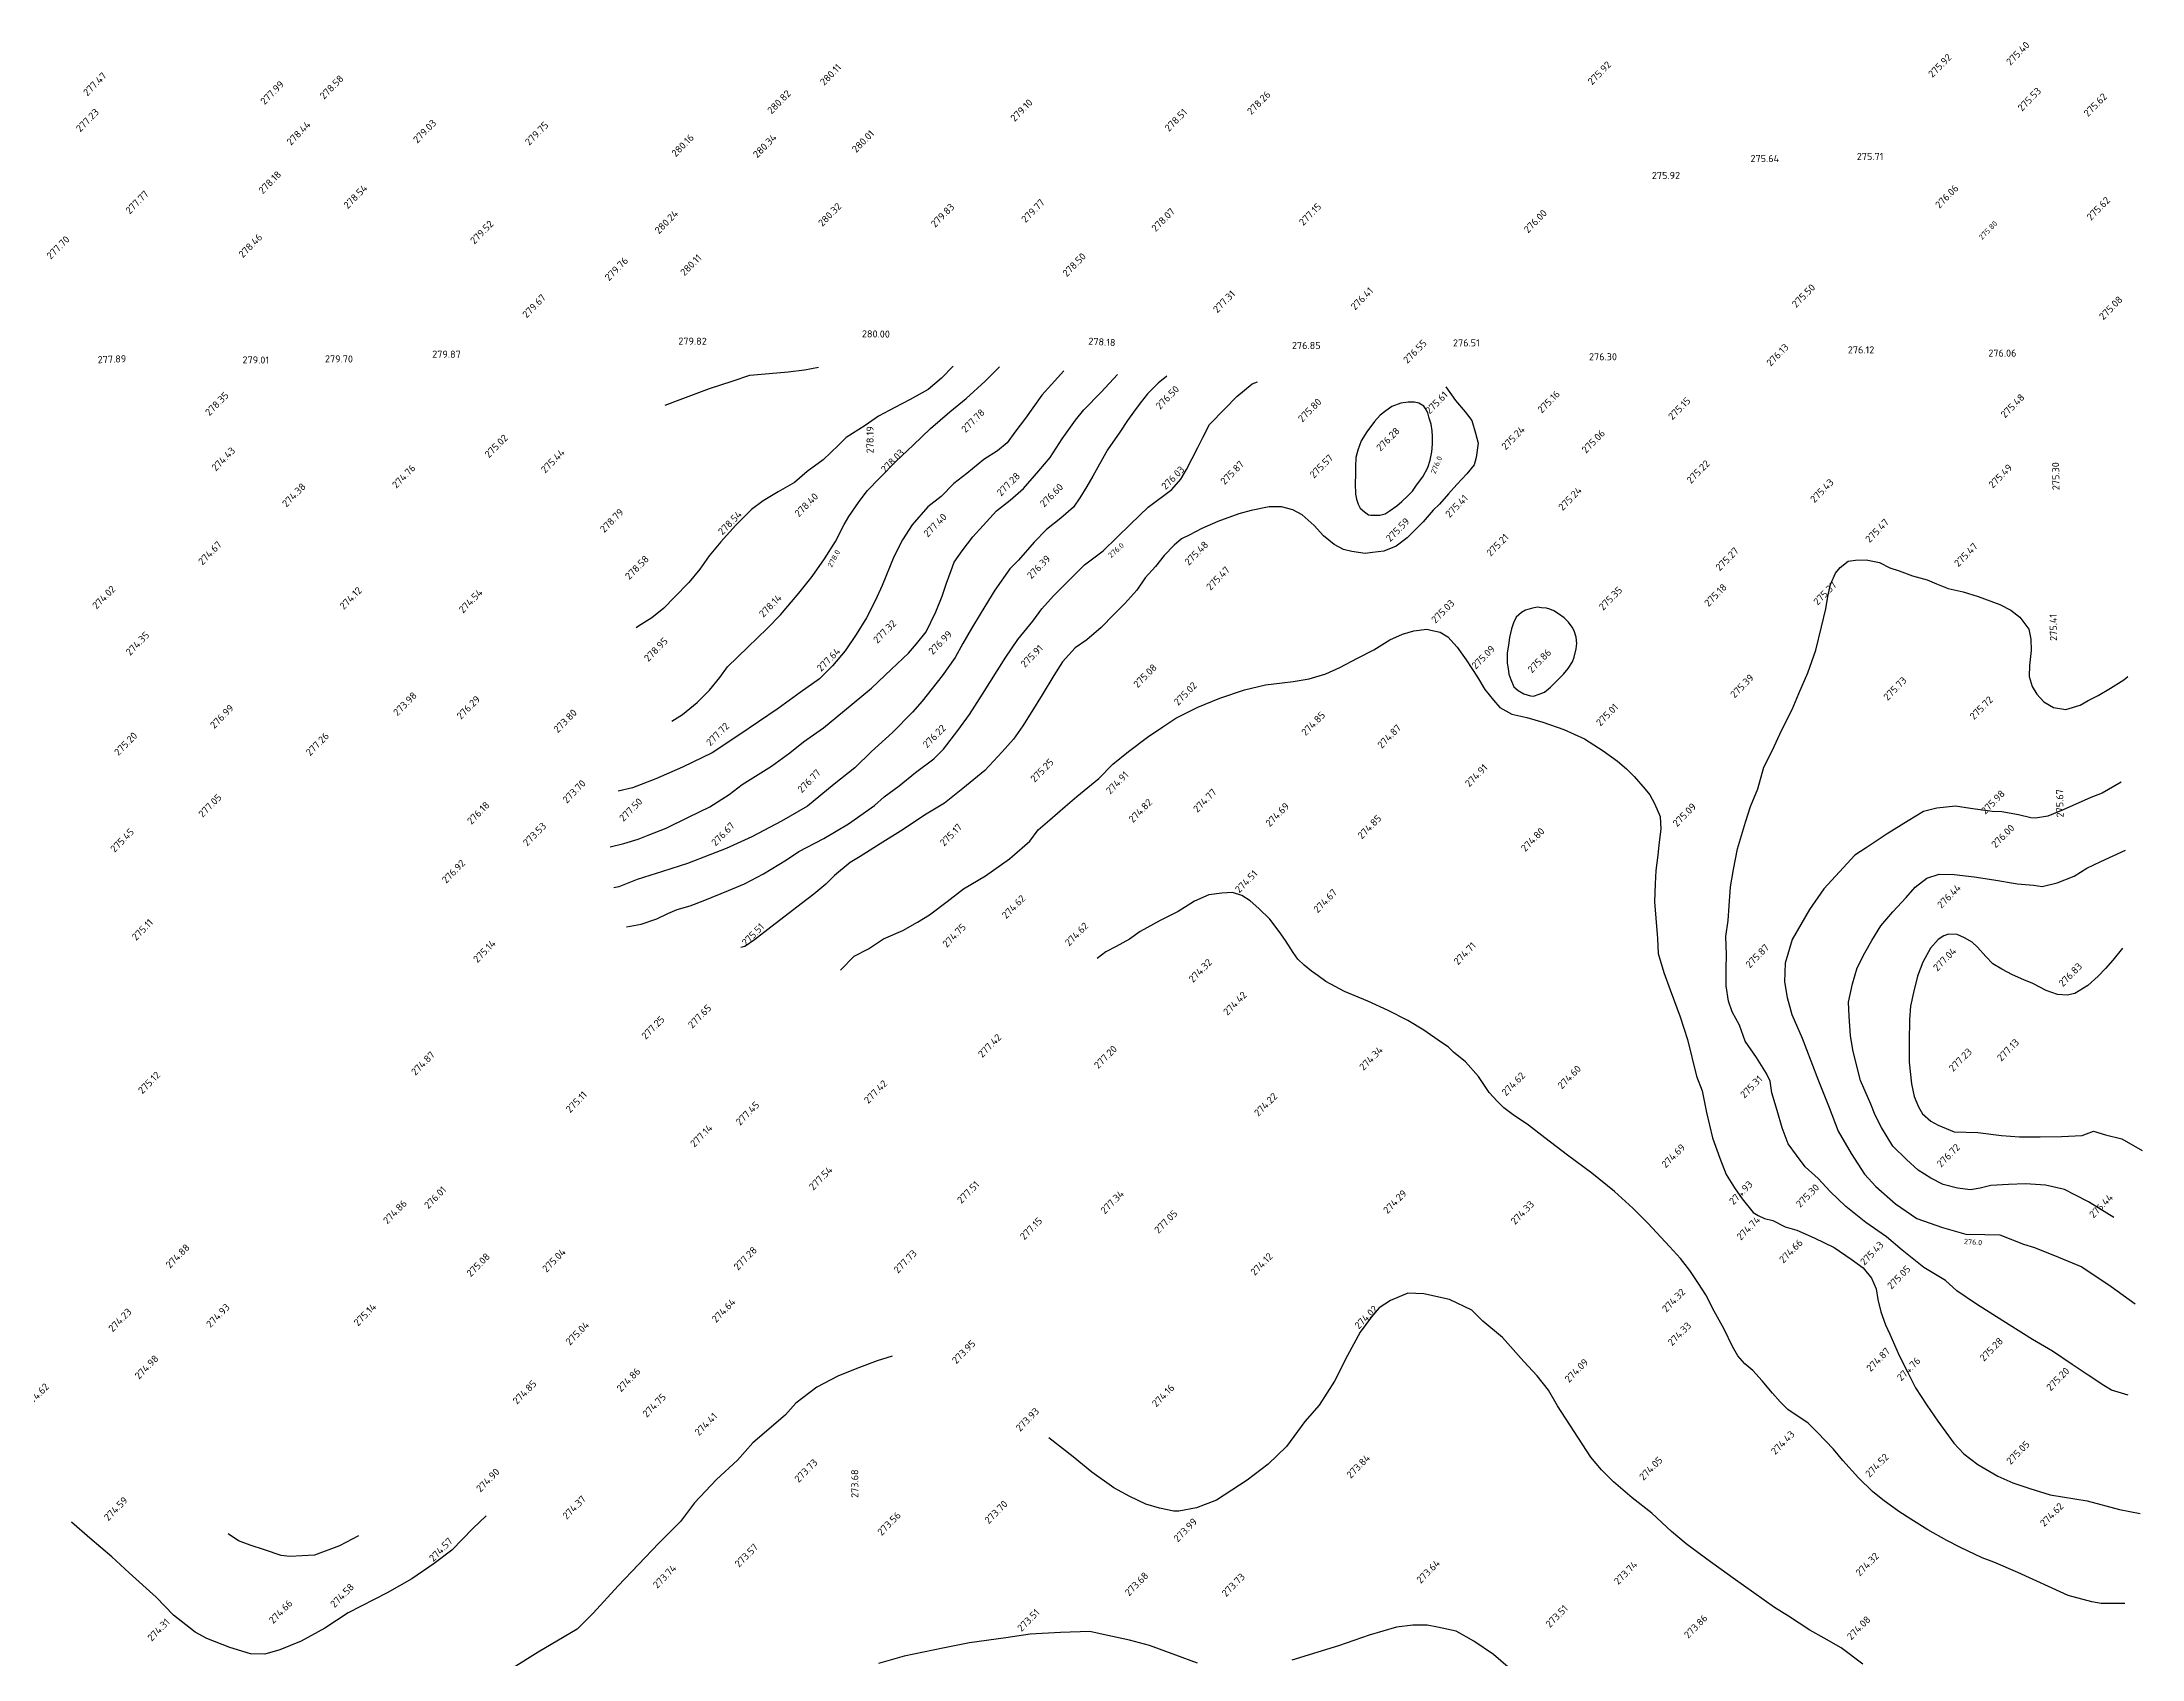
# Model space of a CAD drawing. Header units: metres. Extents: x 36952 to 37841, y 34980 to 35683.
# Drawn here: x 37544.9 to 37841.2, y 35451.1 to 35679.2 of the extents above; entities that cross this region are included whole.
import ezdxf

# ---------------------------------------------------------------- set-up
doc = ezdxf.new("R2010")
doc.units = ezdxf.units.M
doc.header["$LTSCALE"] = 5
doc.layers.add('Линии горизонталей', color=7, linetype='Continuous')
doc.layers.add('Отметки', color=7, linetype='Continuous')
doc.styles.get("Standard").update_dxf_attribs({"font": 'simplex.shx'})

msp = doc.modelspace()

# ---------------------------------------------------------------- linework, layer by layer
at = {"layer": 'Линии горизонталей', "color": 42, "lineweight": 30}
for points, elevation in [([(37625.09, 35565.72), (37626.98, 35566.17), (37629.01, 35566.76), (37630.45, 35567.36), (37632.99, 35568.32), (37636.1, 35569.87), (37639.14, 35571.34), (37641.88, 35573.1), (37643.69, 35574.5), (37645.93, 35575.89), (37647.81, 35577.07), (37650.41, 35578.97), (37652.36, 35580.51), (37655.18, 35582.49), (37658.14, 35584.91), (37661.96, 35588.06), (37664.77, 35590.77), (37667.15, 35593.04), (37668.3, 35594.35), (37669.67, 35596.03), (37671.03, 35598.87), (37671.89, 35601.06), (37672.53, 35602.88), (37673.17, 35604.7), (37673.59, 35605.86), (37674.74, 35607.47), (37676.25, 35609.44), (37677.69, 35611.05), (37679.57, 35613.09), (37681.52, 35614.63), (37683.39, 35616.24), (37685.55, 35618.73), (37687.13, 35620.63), (37688.86, 35623.25), (37690.73, 35625.88), (37691.88, 35627.34), (37694.33, 35629.83), (37696.63, 35632.32)], 277), ([(37703.61, 35632.08), (37702.38, 35631.12), (37700.86, 35629.59), (37699.86, 35628.27), (37698.92, 35627.03), (37698.06, 35625.86), (37696.98, 35624.19), (37695.26, 35621.7), (37693.18, 35617.99), (37692.32, 35616.53), (37691.32, 35614.92), (37690.45, 35613.61), (37688.65, 35612.07), (37686.63, 35610.46), (37684.9, 35608.7), (37682.67, 35606.15), (37681.44, 35604.9), (37679.36, 35601.91), (37677.42, 35598.78), (37676.06, 35596.51), (37674.84, 35594.4), (37673.76, 35592.43), (37671.89, 35589.8), (37669.09, 35586.23), (37667.72, 35584.69), (37664.91, 35581.84), (37661.95, 35579.13), (37659.57, 35576.86), (37656.69, 35574.52), (37652.93, 35571.44), (37649.25, 35569.31), (37645.05, 35567.1), (37641.43, 35565.48), (37639.12, 35564.59), (37636, 35563.33), (37632.45, 35562.22), (37628.9, 35561.1), (37626.3, 35560.06), (37625.57, 35559.91)], 276.5), ([(37689.08, 35632.84), (37687.35, 35630.94), (37685.98, 35629.41), (37684.69, 35627.65), (37683.68, 35626.19), (37682.17, 35624.22), (37681.09, 35622.69), (37679.72, 35621.59), (37677.77, 35620.34), (37675.39, 35618.36), (37673.58, 35616.97), (37671.78, 35615.14), (37669.91, 35613.68), (37667.67, 35611.12), (37666.31, 35609), (37665.09, 35606.6), (37663.45, 35602.59), (37662.45, 35600.41), (37661.23, 35598), (37659.8, 35595.67), (37658.22, 35593.33), (37656.42, 35591.22), (37654.62, 35589.39), (37651.87, 35587.48), (37648.77, 35585.21), (37643.2, 35581.46), (37639.44, 35578.95), (37635.27, 35576.92), (37631.49, 35575.28), (37628.23, 35574.02), (37626.2, 35573.57)], 277.5), ([(37673.46, 35633.53), (37671.81, 35631.84), (37669.93, 35630.23), (37667.4, 35628.83), (37665.23, 35627.66), (37662.91, 35626.48), (37661.04, 35625.16), (37658.36, 35623.47), (37657.28, 35622.37), (37655.12, 35620.32), (37652.88, 35618.64), (37651.07, 35617.1), (37648.76, 35615.77), (37646.66, 35614.52), (37645, 35613.28), (37642.77, 35611.01), (37640.68, 35608.74), (37639.02, 35606.77), (37637.73, 35604.87), (37636.15, 35602.97), (37634.13, 35600.93), (37632.62, 35599.39), (37630.96, 35598), (37629.08, 35596.82), (37628.72, 35596.6)], 278.5), ([(37632.84, 35628), (37634.94, 35628.81), (37639.07, 35630.37), (37642.26, 35631.41), (37644.79, 35632.23), (37647.48, 35632.46), (37650.16, 35632.7), (37652.48, 35633.01), (37654.44, 35633.39)], 279), ([(37633.75, 35583.43), (37635.27, 35584.38), (37637.36, 35586.07), (37639.09, 35587.82), (37640.53, 35589.57), (37641.61, 35591.11), (37644.49, 35593.89), (37647.23, 35596.52), (37649.11, 35598.42), (37651.7, 35601.49), (37653.57, 35603.83), (37655.29, 35606.31), (37656.87, 35608.79), (37658.09, 35611.19), (37658.73, 35612.29), (37660.1, 35614.26), (37661.32, 35615.94), (37663.12, 35617.77), (37665.43, 35620.11), (37667.81, 35622.37), (37670.26, 35624.72), (37673, 35627.06), (37675.31, 35628.96), (37677.98, 35631.38), (37680, 35633.43)], 278), ([(37627.35, 35554.41), (37629.46, 35554.79), (37631.63, 35555.53), (37633.22, 35556.27), (37634.52, 35556.86), (37636.34, 35557.38), (37638.44, 35558.19), (37641.77, 35559.52), (37644.01, 35560.48), (37646.69, 35561.88), (37649.94, 35563.87), (37651.67, 35565.04), (37655.22, 35566.88), (37658.69, 35568.94), (37662.37, 35571.51), (37663.74, 35572.75), (37665.84, 35574.29), (37668.15, 35576.2), (37670.75, 35578.11), (37672.12, 35579.5), (37674.13, 35582.12), (37675.78, 35584.39), (37677.58, 35587.23), (37679.66, 35590.51), (37680.88, 35592.48), (37682.6, 35594.96), (37684.69, 35597.52), (37685.98, 35599.27), (37687.64, 35601.1), (37689.3, 35602.78), (37691.97, 35605.49), (37694.64, 35607.47), (37698.46, 35611.2), (37700.98, 35613.61), (37704.3, 35616.11), (37705.6, 35617.57), (37706.39, 35618.95), (37707.96, 35622.02), (37708.68, 35623.47), (37709.61, 35625.29), (37711.77, 35627.49), (37713.5, 35629.24), (37715.67, 35631), (37716.39, 35631.3)], 276), ([(37742.97, 35630.62), (37744.36, 35628.67), (37745.68, 35627.08), (37746.63, 35625.86), (37747.16, 35624.04), (37747.53, 35622.67), (37747.25, 35620.63), (37746.97, 35619.61), (37745.96, 35618.3), (37744.52, 35616.84), (37743.37, 35615.52), (37742.07, 35614.06), (37741.21, 35613.18), (37739.77, 35611.57), (37738.69, 35610.48), (37737.53, 35609.31), (37735.95, 35608.13), (37734.21, 35607.39), (37732.61, 35607.24), (37731.6, 35607.09), (37729.71, 35607.36), (37728.54, 35607.64), (37727.23, 35608.36), (37725.7, 35609.58), (37724.38, 35611.03), (37722.7, 35612.54), (37721.39, 35613.26), (37719.79, 35613.68), (37718.04, 35613.67), (37715.51, 35613.14), (37713.77, 35612.69), (37710.8, 35611.58), (37708.55, 35610.62), (37706.75, 35609.66), (37705.66, 35609.15), (37704.65, 35608.27), (37703.21, 35606.81), (37701.99, 35605.27), (37700.55, 35603.66), (37699.4, 35601.91), (37697.67, 35600.01), (37696.15, 35598.48), (37694.35, 35596.65), (37692.33, 35594.89), (37690.67, 35593.79), (37688.87, 35591.82), (37687.65, 35589.85), (37686, 35587.15), (37684.57, 35584.81), (37683.27, 35582.77), (37681.98, 35580.87), (37680.4, 35579.12), (37677.95, 35576.49), (37674.84, 35573.92), (37672.24, 35571.87), (37669.42, 35570.18), (37666.39, 35568.13), (37663.14, 35566.14), (37660.32, 35564.31), (37658.95, 35563.5), (37656.71, 35561.67), (37655.48, 35560.42), (37653.82, 35559.03), (37652.02, 35557.64), (37649.13, 35555.44), (37647.76, 35554.34), (37645.45, 35552.58), (37644.07, 35551.63), (37643.5, 35551.48)], 276.5), ([(37739.18, 35628.27), (37739.18, 35628.27), (37738.57, 35628.45), (37737.68, 35628.44), (37736.61, 35628.3), (37735.36, 35627.82), (37734.5, 35627.21), (37733.69, 35626.61), (37732.91, 35625.71), (37731.85, 35624.26), (37731.02, 35623), (37730.54, 35621.66), (37730.28, 35620.61), (37730.21, 35619.33), (37730.22, 35618.23), (37730.2, 35616.95), (37730.24, 35615.46), (37730.38, 35614.75), (37730.62, 35614.05), (37730.91, 35613.5), (37731.49, 35612.98), (37732.07, 35612.56), (37732.41, 35612.49), (37732.41, 35612.49), (37732.41, 35612.49), (37733.01, 35612.47), (37733.67, 35612.5), (37734.4, 35612.66), (37735, 35613.06), (37736.04, 35613.8), (37736.77, 35614.43), (37737.62, 35615.2), (37738.25, 35615.88), (37738.84, 35616.7), (37739.72, 35617.91), (37740.45, 35619.22), (37740.78, 35620.25), (37741.01, 35621.42), (37741.08, 35622.5), (37741.1, 35623.57), (37741.04, 35624.41), (37740.9, 35625.32), (37740.61, 35626.19), (37740.44, 35626.92), (37740.07, 35627.6), (37739.89, 35627.88), (37739.41, 35628.14), (37739.18, 35628.27)], 276), ([(37839.23, 35488.35), (37836.9, 35489.06), (37835.81, 35489.71), (37833.62, 35491.14), (37831.36, 35492.65), (37828.59, 35494.52), (37825.74, 35496.17), (37822.46, 35498.25), (37817.86, 35501.19), (37815.09, 35503.06), (37813.48, 35504.5), (37810.42, 35506.37), (37807.35, 35508.81), (37805.16, 35510.68), (37802.24, 35512.7), (37799.39, 35514.93), (37797.2, 35517.09), (37795.52, 35518.89), (37793.69, 35520.55), (37792.44, 35522.21), (37791.27, 35523.8), (37790.45, 35526.04), (37789.71, 35528.5), (37788.97, 35530.97), (37788.74, 35532.64), (37788.22, 35533.72), (37786.82, 35535.96), (37785.21, 35538.27), (37784.39, 35540.52), (37783.36, 35542.4), (37782.84, 35543.92), (37782.54, 35546.1), (37782.52, 35548.42), (37782.58, 35550.52), (37782.49, 35553.07), (37782.83, 35555.32), (37782.96, 35557.35), (37783.16, 35560.04), (37783.58, 35562.51), (37784.14, 35565.42), (37785.27, 35569.2), (37785.98, 35571.39), (37786.98, 35573.86), (37787.83, 35576.92), (37789.05, 35579.32), (37790.33, 35582.09), (37791.84, 35585.08), (37792.76, 35587.34), (37794.05, 35590.25), (37795.19, 35593.46), (37795.96, 35596.73), (37796.6, 35599.27), (37796.88, 35601.02), (37797.23, 35602.69), (37797.94, 35604.29), (37798.59, 35605.1), (37799.74, 35605.98), (37800.78, 35606.12), (37802.28, 35606.21), (37804.17, 35605.79), (37805.63, 35605.08), (37806.94, 35604.65), (37808.83, 35603.94), (37810.87, 35603.37), (37812.18, 35602.8), (37813.86, 35602.16), (37815.97, 35601.67), (37818.08, 35601.03), (37821.14, 35599.89), (37822.67, 35599.1), (37823.98, 35598.1), (37825.23, 35596.43), (37825.53, 35594.98), (37825.54, 35593.39), (37825.34, 35591.28), (37825.28, 35589.75), (37825.72, 35588.31), (37826.38, 35587.22), (37827.33, 35586.14), (37828.72, 35585.35), (37830.46, 35585.07), (37832.49, 35585.67), (37833.58, 35586.33), (37835.02, 35587.07), (37836.76, 35588.1), (37838.64, 35589.27), (37839.22, 35589.71)], 275.5), ([(37756.47, 35599.43), (37756.47, 35599.43), (37755.92, 35599.51), (37755.18, 35599.39), (37754.2, 35599.1), (37753.63, 35598.75), (37752.91, 35598.08), (37752.54, 35597.3), (37752.26, 35596.44), (37751.98, 35595.23), (37751.82, 35594.13), (37751.65, 35593.09), (37751.64, 35591.62), (37751.79, 35590.85), (37751.85, 35590.04), (37752.14, 35589.3), (37752.58, 35588.29), (37753.19, 35587.75), (37754, 35587.3), (37754.92, 35587.01), (37755.33, 35586.96), (37755.33, 35586.96), (37755.33, 35586.96), (37756.13, 35587.25), (37756.9, 35587.52), (37757.73, 35588.24), (37758.62, 35589.14), (37759.56, 35590.04), (37760.22, 35590.88), (37760.84, 35591.81), (37761.1, 35592.47), (37761.38, 35593.62), (37761.46, 35594.4), (37761.34, 35595.26), (37761.07, 35596.16), (37760.78, 35596.67), (37760.29, 35597.39), (37759.68, 35597.99), (37758.87, 35598.56), (37758.23, 35599.01), (37757.65, 35599.24), (37757.16, 35599.38), (37756.47, 35599.43)], 275.5), ([(37657.56, 35548.3), (37659.51, 35550.28), (37661.54, 35551.31), (37663.63, 35552.7), (37666.38, 35553.89), (37668.41, 35555.06), (37670.14, 35556.09), (37672.6, 35558), (37674.91, 35559.76), (37678.02, 35561.6), (37681.41, 35564.02), (37684.3, 35566.51), (37685.45, 35568.11), (37687.11, 35569.5), (37689.27, 35571.41), (37690.93, 35572.8), (37694.03, 35575.36), (37695.98, 35577.34), (37698.22, 35579.17), (37700.89, 35581.15), (37703.06, 35582.62), (37704.86, 35583.86), (37707.97, 35585.41), (37711.09, 35586.67), (37714.56, 35587.86), (37717.53, 35588.53), (37719.86, 35588.84), (37721.45, 35589), (37723.7, 35589.38), (37726.02, 35590.12), (37728.04, 35591), (37730.5, 35592.33), (37732.82, 35593.51), (37735.06, 35594.9), (37736.87, 35595.72), (37738.46, 35596.16), (37740.28, 35596.39), (37740.86, 35596.25), (37742.17, 35595.97), (37743.26, 35595.33), (37744.58, 35593.88), (37745.83, 35592.08), (37747.44, 35589.62), (37748.47, 35587.89), (37749.72, 35586.37), (37750.59, 35585.36), (37752.27, 35584.43), (37754.38, 35583.94), (37756.64, 35583.3), (37759.62, 35582.23), (37762.53, 35580.95), (37765.16, 35579.22), (37767.2, 35577.79), (37768.45, 35576.71), (37769.54, 35575.62), (37771.08, 35573.82), (37771.74, 35573.03), (37772.4, 35571.8), (37773.21, 35569.99), (37773.3, 35568.17), (37773.03, 35565.99), (37772.89, 35564.54), (37772.62, 35562.36), (37772.49, 35560.47), (37772.43, 35557.93), (37772.59, 35555.61), (37772.83, 35552.78), (37772.92, 35550.67), (37773.74, 35547.99), (37774.63, 35545.53), (37776.04, 35541.69), (37777.08, 35538.5), (37778.35, 35533.36), (37779.16, 35531.26), (37779.76, 35528.21), (37780.59, 35524.66), (37781.63, 35521.77), (37782.52, 35519.45), (37783.69, 35517.57), (37784.79, 35516.05), (37786.33, 35514.1), (37787.06, 35513.67), (37787.93, 35513.24), (37789.1, 35512.96), (37790.85, 35512.1), (37792.52, 35511.61), (37794.92, 35510.54), (37797.77, 35509.18), (37800.17, 35507.52), (37801.85, 35506.3), (37803.02, 35504.86), (37803.69, 35503.34), (37803.92, 35501.82), (37804.37, 35500.08), (37805.03, 35498.27), (37805.62, 35496.96), (37806.95, 35493.92), (37808.13, 35491.61), (37809.24, 35489.37), (37810.85, 35486.91), (37812.39, 35484.67), (37814.67, 35481.56), (37816.06, 35480.05), (37818.03, 35478.54), (37820.87, 35476.89), (37822.98, 35475.96), (37825.39, 35475.18), (37828.23, 35474.26), (37833.46, 35473.42), (37838.04, 35472.22), (37840.95, 35471.66)], 275), ([(37838.24, 35574.82), (37835.56, 35573.28), (37833.97, 35572.68), (37830.06, 35570.91), (37827.89, 35570.02), (37826.15, 35569.72), (37825.49, 35569.79), (37823.75, 35570.21), (37821.42, 35570.63), (37820.04, 35570.69), (37816.99, 35571.11), (37814.88, 35571.45), (37812.27, 35571.14), (37810.38, 35570.7), (37808.22, 35569.37), (37805.25, 35567.54), (37802.29, 35565.55), (37800.7, 35564.53), (37798.54, 35562.19), (37796.31, 35559.77), (37794.29, 35556.85), (37791.86, 35552.63), (37790.86, 35549.28), (37790.74, 35546.66), (37791.12, 35544.42), (37791.79, 35542.02), (37793.27, 35538.7), (37794.45, 35535.51), (37795.56, 35532.69), (37797.04, 35528.92), (37798.34, 35525.6), (37800.14, 35522.41), (37802.05, 35519.52), (37803.66, 35517.79), (37806.43, 35515.34), (37809.43, 35513.26), (37813.03, 35511.98), (37816.34, 35511.06), (37819.03, 35511), (37821.13, 35510.95), (37824.48, 35509.66), (37826.01, 35509.17), (37829.43, 35507.81), (37832.71, 35506.46), (37836.87, 35503.65), (37840.23, 35501.21)], 276), ([(37837.2, 35513.4), (37833.63, 35515.62), (37831.73, 35516.62), (37830.27, 35517.34), (37827.58, 35517.97), (37824.75, 35518.17), (37822.35, 35518.08), (37819.89, 35517.92), (37818.36, 35517.54), (37816.99, 35517.31), (37815.17, 35517.52), (37813.13, 35518.08), (37811.38, 35518.94), (37809.63, 35520.09), (37807.95, 35521.6), (37806.05, 35523.48), (37804.43, 35526.08), (37803.55, 35527.82), (37802.96, 35529.41), (37801.48, 35532.74), (37800.43, 35536.8), (37800.06, 35539.04), (37799.89, 35541.8), (37799.8, 35543.76), (37800.36, 35546.38), (37801, 35548.64), (37802.08, 35550.75), (37803.08, 35552.5), (37804.37, 35554.54), (37806.03, 35556.51), (37807.9, 35558.56), (37809.2, 35560.02), (37810.86, 35561.27), (37812.59, 35561.86), (37814.7, 35561.8), (37817.53, 35561.46), (37820.3, 35561.05), (37823.64, 35560.49), (37825.89, 35560.29), (37827.13, 35560.08), (37829.23, 35560.6), (37831.62, 35561.57), (37833.43, 35562.67), (37835.38, 35563.63), (37838.85, 35565.25)], 276.5), ([(37838.79, 35458.94), (37836.47, 35458.93), (37835.45, 35458.92), (37834.14, 35459.2), (37830.8, 35460.05), (37828.54, 35461.12), (37825.84, 35462.33), (37823.66, 35463.33), (37820.31, 35464.76), (37818.63, 35465.4), (37815.57, 35466.83), (37813.68, 35467.83), (37810.98, 35469.34), (37808.57, 35470.85), (37806.9, 35471.92), (37804.63, 35473.58), (37803.17, 35474.73), (37801.2, 35476.67), (37799, 35479.13), (37797.68, 35480.71), (37795.41, 35483.09), (37794.1, 35484.39), (37791.25, 35486.33), (37790.16, 35487.41), (37789.06, 35488.64), (37787.59, 35490.37), (37786.27, 35491.81), (37785.18, 35492.75), (37784.15, 35493.9), (37783.42, 35495.2), (37782.24, 35497.66), (37780.84, 35500.2), (37779.66, 35502.51), (37778.63, 35504.1), (37777.39, 35505.91), (37776.07, 35507.64), (37774.53, 35509.3), (37771.53, 35512.54), (37769.34, 35514.71), (37766.78, 35517.08), (37763.56, 35519.67), (37760.13, 35522.19), (37756.92, 35524.63), (37754.66, 35526.43), (37752.47, 35527.87), (37751.15, 35528.88), (37750.2, 35529.81), (37749.1, 35531.04), (37747.56, 35533.28), (37745.73, 35535.37), (37744.05, 35536.74), (37743.32, 35537.46), (37742.37, 35538.11), (37739.89, 35539.83), (37737.63, 35541.19), (37734.86, 35542.62), (37731.95, 35543.91), (37728.67, 35545.27), (37726.04, 35546.7), (37724.95, 35547.49), (37724, 35548.14), (37722.98, 35549), (37722.1, 35549.87), (37721.44, 35550.8), (37720.34, 35552.47), (37719.46, 35553.77), (37718.14, 35555.5), (37716.6, 35557.01), (37715.36, 35558.09), (37714.19, 35558.81), (37712.88, 35559.24), (37711.36, 35559.15), (37709.55, 35558.92), (37707.52, 35558.04), (37705.21, 35556.57), (37702.67, 35555.31), (37699.85, 35553.77), (37698.34, 35552.67), (37696.46, 35551.64), (37695.01, 35550.9), (37693.78, 35549.95)], 274.5), ([(37838.45, 35551.38), (37837.08, 35549.7), (37836.07, 35548.53), (37834.99, 35547.43), (37833.55, 35546.11), (37831.74, 35545.01), (37830.65, 35544.79), (37829.27, 35544.85), (37827.67, 35545.42), (37825.78, 35546.42), (37824.54, 35546.92), (37822.94, 35547.63), (37821.41, 35548.42), (37820.17, 35549.21), (37819.14, 35550.22), (37817.97, 35551.52), (37817.24, 35552.24), (37816.15, 35552.88), (37815.13, 35553.31), (37813.89, 35553.38), (37813.24, 35553.15), (37812.44, 35552.64), (37811.36, 35551.4), (37810.29, 35549.43), (37809.51, 35547.46), (37808.94, 35545.14), (37808.52, 35543.24), (37808.39, 35541.36), (37808.34, 35538.23), (37808.36, 35535.33), (37808.67, 35532.28), (37809.05, 35530.47), (37809.64, 35529.02), (37810.23, 35528.01), (37811.4, 35527), (37812.42, 35526.43), (37814.68, 35525.5), (37818.02, 35525.38), (37821.36, 35524.97), (37823.9, 35524.77), (37826.81, 35524.79), (37829.86, 35524.81), (37832.76, 35524.98), (37834.35, 35525.57), (37836.03, 35525.08), (37838.35, 35524.51), (37841.2, 35522.86)], 277), ([(37801.83, 35450.39), (37798.76, 35452.7), (37796.35, 35454.06), (37794.31, 35455.2), (37791.32, 35457.14), (37789.35, 35458.36), (37783.51, 35462.53), (37779.79, 35465.19), (37776.87, 35467.35), (37774.82, 35469.08), (37772.05, 35471.67), (37769.27, 35473.83), (37766.64, 35476.13), (37764.96, 35477.79), (37763.42, 35479.59), (37761.07, 35483.21), (37758.72, 35486.82), (37757.47, 35489.06), (37755.86, 35491.08), (37753.96, 35493.1), (37750.95, 35496.49), (37748.18, 35498.79), (37746.64, 35500.31), (37743.51, 35501.81), (37739.87, 35502.65), (37737.62, 35502.71), (37735.16, 35501.68), (37733.57, 35500.65), (37732.49, 35499.41), (37730.91, 35497.22), (37729.12, 35493.94), (37727.26, 35490.29), (37725.1, 35486.94), (37723.09, 35484.6), (37720.5, 35481.09), (37717.9, 35478.61), (37714.94, 35476.33), (37710.61, 35473.54), (37707.78, 35472.43), (37705.32, 35471.98), (37704.59, 35471.97), (37702.56, 35472.4), (37700.66, 35472.96), (37698.4, 35474.03), (37696.14, 35475.25), (37693.01, 35477.48), (37690.38, 35479.64), (37686.94, 35482.3)], 274), ([(37664.86, 35493.83), (37662.76, 35493.16), (37659.86, 35492.12), (37657.18, 35491.01), (37654.22, 35489.47), (37651.26, 35487.2), (37649.75, 35485.51), (37645.2, 35481.63), (37643.04, 35479.15), (37640.08, 35476.44), (37636.98, 35473.15), (37634.97, 35470.52), (37631.94, 35467.45), (37626.18, 35461.45), (37622.65, 35457.58), (37620.42, 35455.31), (37614.92, 35452.08), (37607.84, 35447.67)], 274), ([(37607.59, 35471.29), (37605.71, 35469.54), (37602.71, 35466.49), (37600.23, 35464.58), (37597.07, 35462.44), (37593.6, 35460.45), (37588.11, 35457.62), (37584.8, 35455.47), (37581.48, 35453.64), (37578.47, 35452.4), (37576.35, 35451.78), (37574.31, 35451.84), (37571.43, 35452.73), (37568.17, 35453.99), (37566.5, 35454.89), (37563.46, 35457.28), (37561.02, 35459.84), (37557.22, 35463.29), (37554.78, 35465.54), (37551.66, 35468.16), (37549.07, 35470.41)], 274.5), ([(37589.54, 35468.51), (37586.9, 35467.06), (37583.36, 35465.75), (37579.88, 35465.57), (37578.67, 35465.71), (37576.32, 35466.53), (37574.28, 35467.19), (37572.61, 35467.79), (37571.16, 35468.76)], 275), ([(37707.94, 35450.51), (37704.89, 35451.65), (37701.17, 35453), (37698.33, 35453.78), (37694.63, 35454.55), (37692.74, 35454.97), (37688.6, 35454.87), (37684.32, 35454.62), (37680.91, 35454.08), (37675.76, 35453.39), (37671.99, 35452.64), (37666.55, 35451.51), (37662.93, 35450.47)], 273.5), ([(37753.12, 35448.8), (37749.68, 35451.76), (37746.91, 35453.62), (37744.43, 35455.06), (37741.81, 35455.62), (37740.36, 35455.9), (37738.33, 35455.88), (37736, 35455.58), (37732.16, 35454.46), (37727.82, 35452.98), (37721.23, 35450.97)], 273.5)]:
    msp.add_lwpolyline(points, dxfattribs=dict(at, elevation=elevation))

# ---------------------------------------------------------------- texts
for s, rotation, p in [('276.0', 67.4189, (37741.5, 35618.25)), ('276.0', 41.8189, (37695.73, 35606.41)), ('278.0', 62.0189, (37656.34, 35605.04)), ('276.0', 355.4189, (37816.05, 35509.67))]:
    msp.add_text(s, height=0.75, rotation=rotation, dxfattribs=at).set_placement(p)
at = {"layer": 'Отметки', "color": 7}
for s, height, rotation, p in [('275.92', 1, 45.4189, (37763.6, 35673.11)), ('275.92', 1, 45.4189, (37811.63, 35674.15)), ('275.40', 1, 45.4189, (37822.63, 35675.87)), ('277.47', 1, 45.4189, (37551.31, 35671.54)), ('277.99', 1, 45.4189, (37576.32, 35670.32)), ('278.58', 1, 45.4189, (37584.7, 35671.08)), ('280.11', 1, 45.4189, (37655.27, 35673.03)), ('280.82', 1, 45.4189, (37647.84, 35669.01)), ('279.10', 1, 45.4189, (37682.14, 35667.93)), ('278.26', 1, 45.4189, (37715.53, 35668.9)), ('275.53', 1, 45.4189, (37824.26, 35669.39)), ('275.62', 1, 45.4189, (37833.57, 35668.61)), ('277.23', 1, 45.4189, (37550.3, 35666.46)), ('278.44', 1, 45.4189, (37580.03, 35664.58)), ('279.03', 1, 45.4189, (37597.86, 35664.89)), ('279.75', 1, 45.4189, (37613.65, 35664.57)), ('278.51', 1, 45.4189, (37703.9, 35666.53)), ('280.16', 1, 45.4189, (37634.32, 35662.97)), ('280.34', 1, 45.4189, (37645.82, 35662.81)), ('280.01', 1, 45.4189, (37659.78, 35663.55)), ('275.64', 1, 0.1189, (37785.95, 35662.3)), ('275.71', 1, 0.1189, (37800.95, 35662.59)), ('278.18', 1, 45.4189, (37576.06, 35657.73)), ('278.54', 1, 45.4189, (37588.05, 35655.64)), ('275.92', 1, 0.1189, (37772.04, 35659.91)), ('276.06', 1, 45.4189, (37812.62, 35655.7)), ('277.77', 1, 45.4189, (37557.29, 35654.89)), ('280.32', 1, 45.4189, (37655.01, 35653.13)), ('279.83', 1, 45.4189, (37670.91, 35653.01)), ('279.77', 1, 45.4189, (37683.68, 35653.66)), ('278.07', 1, 45.4189, (37702.04, 35652.4)), ('277.15', 1, 45.4189, (37722.86, 35653.25)), ('275.62', 1, 45.4189, (37834, 35653.99)), ('275.62', 1, 45.4189, (37834, 35653.99)), ('279.52', 1, 45.4189, (37605.91, 35650.64)), ('280.24', 1, 45.4189, (37631.95, 35652.09)), ('276.00', 1, 45.4189, (37754.58, 35652.21)), ('275.80', 0.75, 45.4189, (37818.62, 35651.28)), ('277.70', 1, 45.4189, (37546.15, 35648.51)), ('278.46', 1, 45.4189, (37573.24, 35648.71)), ('279.76', 1, 45.4189, (37624.9, 35645.46)), ('280.11', 1, 45.4189, (37635.56, 35646.17)), ('278.50', 1, 45.4189, (37689.49, 35646.05)), ('277.31', 1, 45.4189, (37710.73, 35640.95)), ('276.41', 1, 45.4189, (37730.16, 35641.34)), ('275.50', 1, 45.4189, (37792.4, 35641.69)), ('279.67', 1, 45.4189, (37613.28, 35640.22)), ('275.08', 1, 45.4189, (37835.74, 35639.95)), ('280.00', 1, 359.3189, (37660.58, 35637.58)), ('277.89', 1, 2.2189, (37552.78, 35633.92)), ('279.70', 1, 359.6189, (37584.82, 35634.05)), ('279.87', 1, 359.6189, (37599.96, 35634.71)), ('279.82', 1, 359.6189, (37634.68, 35636.55)), ('278.18', 1, 356.5189, (37692.5, 35636.55)), ('276.85', 1, 0.1189, (37721.26, 35635.93)), ('276.55', 1, 45.4189, (37737.56, 35633.8)), ('276.55', 1, 45.4189, (37737.56, 35633.8)), ('276.51', 1, 0.1189, (37743.98, 35636.29)), ('276.30', 1, 0.1189, (37763.17, 35634.34)), ('276.13', 1, 45.4189, (37788.81, 35633.41)), ('276.12', 1, 0.1189, (37799.69, 35635.3)), ('276.06', 1, 0.1189, (37819.51, 35634.85)), ('279.01', 1, 359.6189, (37573.19, 35633.9)), ('278.35', 1, 45.4189, (37568.52, 35626.43)), ('276.50', 1, 45.4189, (37702.66, 35627.34)), ('275.61', 1, 45.4189, (37740.69, 35626.67)), ('275.16', 1, 45.4189, (37756.51, 35626.79)), ('275.15', 1, 45.4189, (37774.94, 35625.84)), ('275.48', 1, 45.4189, (37821.86, 35626.11)), ('277.78', 1, 45.4189, (37675.22, 35624.04)), ('275.80', 1, 45.4189, (37722.72, 35625.53)), ('275.02', 1, 45.4189, (37607.96, 35620.49)), ('278.19', 1, 89.9189, (37662.23, 35621.21)), ('276.28', 1, 45.4189, (37733.76, 35621.43)), ('275.24', 1, 45.4189, (37751.42, 35621.62)), ('275.06', 1, 45.4189, (37762.75, 35621.13)), ('274.43', 1, 45.4189, (37569.43, 35618.62)), ('275.44', 1, 45.4189, (37615.9, 35618.33)), ('278.03', 1, 45.4189, (37663.87, 35618.39)), ('275.87', 1, 45.4189, (37711.77, 35616.71)), ('275.57', 1, 45.4189, (37724.36, 35617.62)), ('275.22', 1, 45.4189, (37777.55, 35616.86)), ('274.76', 1, 45.4189, (37594.9, 35616.19)), ('277.28', 1, 45.4189, (37680.22, 35615.09)), ('276.03', 1, 45.4189, (37703.44, 35616.01)), ('275.43', 1, 45.4189, (37794.98, 35614.16)), ('275.49', 1, 45.4189, (37820.14, 35616.21)), ('275.30', 1, 90.9189, (37829.56, 35616.02)), ('274.38', 1, 45.4189, (37579.38, 35613.54)), ('278.40', 1, 45.4189, (37651.69, 35612.16)), ('276.60', 1, 45.4189, (37686.3, 35613.54)), ('275.41', 1, 45.4189, (37743.51, 35612.07)), ('275.24', 1, 45.4189, (37759.45, 35613.05)), ('278.79', 1, 45.4189, (37624.23, 35609.94)), ('278.54', 1, 45.4189, (37640.89, 35609.61)), ('277.40', 1, 45.4189, (37669.88, 35609.31)), ('275.59', 1, 45.4189, (37735.12, 35608.65)), ('275.47', 1, 45.4189, (37802.76, 35608.52)), ('274.67', 1, 45.4189, (37567.54, 35605.37)), ('275.48', 1, 45.4189, (37706.7, 35605.32)), ('275.21', 1, 45.4189, (37749.31, 35606.6)), ('275.47', 1, 45.4189, (37815.29, 35605.12)), ('278.58', 1, 45.4189, (37627.77, 35603.31)), ('276.39', 1, 45.4189, (37684.48, 35603.4)), ('275.27', 1, 45.4189, (37781.62, 35604.54)), ('274.02', 1, 45.4189, (37552.6, 35599.15)), ('275.47', 1, 45.4189, (37709.77, 35601.8)), ('275.35', 1, 45.4189, (37765.16, 35598.97)), ('275.18', 1, 45.4189, (37780.04, 35599.51)), ('275.37', 1, 45.4189, (37795.43, 35599.71)), ('274.12', 1, 45.4189, (37587.49, 35599.09)), ('274.54', 1, 45.4189, (37604.31, 35598.58)), ('278.14', 1, 45.4189, (37646.67, 35598)), ('275.03', 1, 45.4189, (37741.52, 35597.16)), ('277.32', 1, 45.4189, (37662.78, 35594.32)), ('275.41', 1, 90.9189, (37829.21, 35594.76)), ('274.35', 1, 45.4189, (37557.33, 35592.6)), ('278.95', 1, 45.4189, (37630.45, 35591.74)), ('277.64', 1, 45.4189, (37654.83, 35590.34)), ('276.99', 1, 45.4189, (37670.57, 35592.73)), ('275.91', 1, 45.4189, (37683.58, 35590.91)), ('275.09', 1, 45.4189, (37747.2, 35590.68)), ('275.86', 1, 45.4189, (37755.11, 35590.14)), ('275.08', 1, 45.4189, (37699.49, 35588.05)), ('275.02', 1, 45.4189, (37705.2, 35585.56)), ('275.39', 1, 45.4189, (37783.71, 35586.61)), ('275.73', 1, 45.4189, (37805.31, 35586.26)), ('276.99', 1, 45.4189, (37569.22, 35582.3)), ('273.98', 1, 45.4189, (37595.06, 35584.08)), ('276.29', 1, 45.4189, (37604.02, 35583.59)), ('273.80', 1, 45.4189, (37617.68, 35581.69)), ('274.85', 1, 45.4189, (37723.19, 35581.28)), ('275.01', 1, 45.4189, (37764.77, 35582.64)), ('275.72', 1, 45.4189, (37817.49, 35583.54)), ('275.20', 1, 45.4189, (37555.69, 35578.48)), ('277.26', 1, 45.4189, (37582.73, 35578.44)), ('277.72', 1, 45.4189, (37639.21, 35579.84)), ('276.22', 1, 45.4189, (37669.78, 35579.56)), ('274.87', 1, 45.4189, (37733.92, 35579.49)), ('276.77', 1, 45.4189, (37652.1, 35573.22)), ('275.25', 1, 45.4189, (37684.96, 35574.72)), ('274.91', 1, 45.4189, (37695.62, 35573.04)), ('274.91', 1, 45.4189, (37746.28, 35574.05)), ('277.05', 1, 45.4189, (37567.57, 35569.76)), ('273.70', 1, 45.4189, (37618.96, 35571.76)), ('274.77', 1, 45.4189, (37707.92, 35570.47)), ('275.98', 1, 45.4189, (37819.1, 35570.21)), ('275.67', 1, 90.9189, (37830.14, 35569.85)), ('276.18', 1, 45.4189, (37605.48, 35568.77)), ('277.50', 1, 45.4189, (37626.94, 35569.18)), ('274.82', 1, 45.4189, (37698.82, 35569.01)), ('274.69', 1, 45.4189, (37718.13, 35568.45)), ('274.85', 1, 45.4189, (37731.12, 35566.71)), ('275.09', 1, 45.4189, (37775.59, 35568.44)), ('275.45', 1, 45.4189, (37555.15, 35564.83)), ('273.53', 1, 45.4189, (37613.37, 35565.71)), ('276.67', 1, 45.4189, (37639.94, 35565.73)), ('275.17', 1, 45.4189, (37672.18, 35565.7)), ('274.80', 1, 45.4189, (37754.17, 35564.93)), ('276.00', 1, 45.4189, (37820.54, 35565.47)), ('276.92', 1, 45.4189, (37601.93, 35560.45)), ('274.51', 1, 45.4189, (37713.83, 35559.1)), ('274.62', 1, 45.4189, (37680.94, 35555.46)), ('274.67', 1, 45.4189, (37724.9, 35556.29)), ('276.44', 1, 45.4189, (37812.9, 35556.94)), ('275.11', 1, 45.4189, (37558.18, 35552.4)), ('274.62', 1, 45.4189, (37689.83, 35551.6)), ('275.14', 1, 45.4189, (37606.34, 35549.26)), ('275.51', 1, 45.4189, (37644.24, 35551.63)), ('274.75', 1, 45.4189, (37672.55, 35551.41)), ('274.71', 1, 45.4189, (37744.68, 35548.96)), ('275.87', 1, 45.4189, (37785.86, 35548.52)), ('274.32', 1, 45.4189, (37707.29, 35546.47)), ('277.04', 1, 45.4189, (37812.32, 35548.07)), ('276.83', 1, 45.4189, (37830.03, 35545.87)), ('277.65', 1, 45.4189, (37636.65, 35540.01)), ('274.42', 1, 45.4189, (37712.17, 35541.83)), ('277.25', 1, 45.4189, (37630.08, 35538.44)), ('277.42', 1, 45.4189, (37677.57, 35535.88)), ('277.20', 1, 45.4189, (37693.94, 35534.3)), ('274.34', 1, 45.4189, (37731.36, 35534.06)), ('277.23', 1, 45.4189, (37814.55, 35533.9)), ('277.13', 1, 45.4189, (37821.34, 35535.36)), ('274.87', 1, 45.4189, (37597.59, 35533.37)), ('274.60', 1, 45.4189, (37759.34, 35531.44)), ('275.12', 1, 45.4189, (37559.06, 35530.75)), ('277.42', 1, 45.4189, (37661.48, 35529.37)), ('274.62', 1, 45.4189, (37751.45, 35530.47)), ('275.31', 1, 45.4189, (37785.1, 35530.15)), ('275.11', 1, 45.4189, (37619.41, 35528.09)), ('277.45', 1, 45.4189, (37643.4, 35526.32)), ('274.22', 1, 45.4189, (37716.52, 35527.58)), ('277.14', 1, 45.4189, (37636.96, 35523.24)), ('274.69', 1, 45.4189, (37774, 35520.31)), ('276.72', 1, 45.4189, (37812.85, 35520.4)), ('277.54', 1, 45.4189, (37653.72, 35517.16)), ('276.01', 1, 45.4189, (37599.42, 35514.54)), ('277.51', 1, 45.4189, (37674.62, 35515.28)), ('277.34', 1, 45.4189, (37694.86, 35513.81)), ('274.29', 1, 45.4189, (37734.74, 35513.85)), ('274.93', 1, 45.4189, (37783.54, 35515.11)), ('275.30', 1, 45.4189, (37792.98, 35514.73)), ('276.44', 1, 45.4189, (37834.35, 35513.24)), ('274.86', 1, 45.4189, (37593.63, 35512.39)), ('277.15', 1, 45.4189, (37683.49, 35510.16)), ('277.05', 1, 45.4189, (37702.44, 35511.06)), ('274.33', 1, 45.4189, (37752.73, 35512.32)), ('274.74', 1, 45.4189, (37784.6, 35510.11)), ('274.88', 1, 45.4189, (37562.97, 35506.15)), ('275.08', 1, 45.4189, (37605.4, 35504.94)), ('275.04', 1, 45.4189, (37616.09, 35505.59)), ('277.28', 1, 45.4189, (37643.1, 35505.87)), ('277.28', 1, 45.4189, (37643.1, 35505.87)), ('277.73', 1, 45.4189, (37665.67, 35505.44)), ('274.12', 1, 45.4189, (37716.01, 35505.13)), ('274.66', 1, 45.4189, (37790.6, 35506.88)), ('275.43', 1, 45.4189, (37802.03, 35506.58)), ('275.05', 1, 45.4189, (37805.84, 35503.2)), ('274.64', 1, 45.4189, (37640.01, 35498.49)), ('274.32', 1, 45.4189, (37774.08, 35499.95)), ('274.23', 1, 45.4189, (37554.87, 35497.17)), ('274.93', 1, 45.4189, (37568.67, 35497.78)), ('275.14', 1, 45.4189, (37589.49, 35497.99)), ('274.02', 1, 45.4189, (37730.69, 35497.58)), ('275.04', 1, 45.4189, (37619.39, 35495.3)), ('273.95', 1, 45.4189, (37673.9, 35492.67)), ('274.33', 1, 45.4189, (37774.89, 35495.21)), ('275.28', 1, 45.4189, (37818.89, 35493.02)), ('274.98', 1, 45.4189, (37558.59, 35490.49)), ('274.09', 1, 45.4189, (37760.35, 35490.03)), ('274.87', 1, 45.4189, (37802.91, 35491.56)), ('274.76', 1, 45.4189, (37807.22, 35490.24)), ('274.62', 1, 45.4189, (37543.18, 35486.58)), ('274.85', 1, 45.4189, (37611.92, 35486.95)), ('274.86', 1, 45.4189, (37626.59, 35488.7)), ('274.16', 1, 45.4189, (37702.11, 35486.57)), ('275.20', 1, 45.4189, (37828.3, 35488.85)), ('274.75', 1, 45.4189, (37630.23, 35485.12)), ('274.41', 1, 45.4189, (37637.59, 35482.52)), ('273.93', 1, 45.4189, (37682.9, 35483.13)), ('274.43', 1, 45.4189, (37789.45, 35479.84)), ('275.05', 1, 45.4189, (37822.66, 35478.47)), ('274.90', 1, 45.4189, (37606.76, 35474.57)), ('273.73', 1, 45.4189, (37651.66, 35475.93)), ('273.84', 1, 45.4189, (37729.56, 35476.51)), ('274.05', 1, 45.4189, (37770.85, 35476.23)), ('274.52', 1, 45.4189, (37802.76, 35476.66)), ('273.68', 1, 90.1189, (37660.08, 35473.84)), ('274.59', 1, 45.4189, (37554.25, 35470.51)), ('274.37', 1, 45.4189, (37618.94, 35470.73)), ('273.70', 1, 45.4189, (37678.49, 35470.09)), ('274.62', 1, 45.4189, (37827.41, 35469.71)), ('273.56', 1, 45.4189, (37663.37, 35468.45)), ('273.99', 1, 45.4189, (37705.16, 35467.53)), ('274.57', 1, 45.4189, (37600.12, 35464.77)), ('273.57', 1, 45.4189, (37643.25, 35463.96)), ('274.32', 1, 45.4189, (37801.39, 35462.71)), ('273.74', 1, 45.4189, (37631.71, 35460.99)), ('273.68', 1, 45.4189, (37698.28, 35459.91)), ('273.73', 1, 45.4189, (37711.96, 35459.81)), ('273.64', 1, 45.4189, (37739.43, 35461.68)), ('273.74', 1, 45.4189, (37767.3, 35461.5)), ('274.58', 1, 45.4189, (37586.18, 35458.28)), ('274.66', 1, 45.4189, (37577.52, 35456)), ('273.51', 1, 45.4189, (37683.11, 35454.9)), ('273.51', 1, 45.4189, (37757.65, 35455.46)), ('273.86', 1, 45.4189, (37777.18, 35453.93)), ('274.31', 1, 45.4189, (37560.38, 35453.53)), ('274.08', 1, 45.4189, (37800.17, 35453.71))]:
    msp.add_text(s, height=height, rotation=rotation, dxfattribs=at).set_placement(p)

doc.saveas('drawing.dxf')
